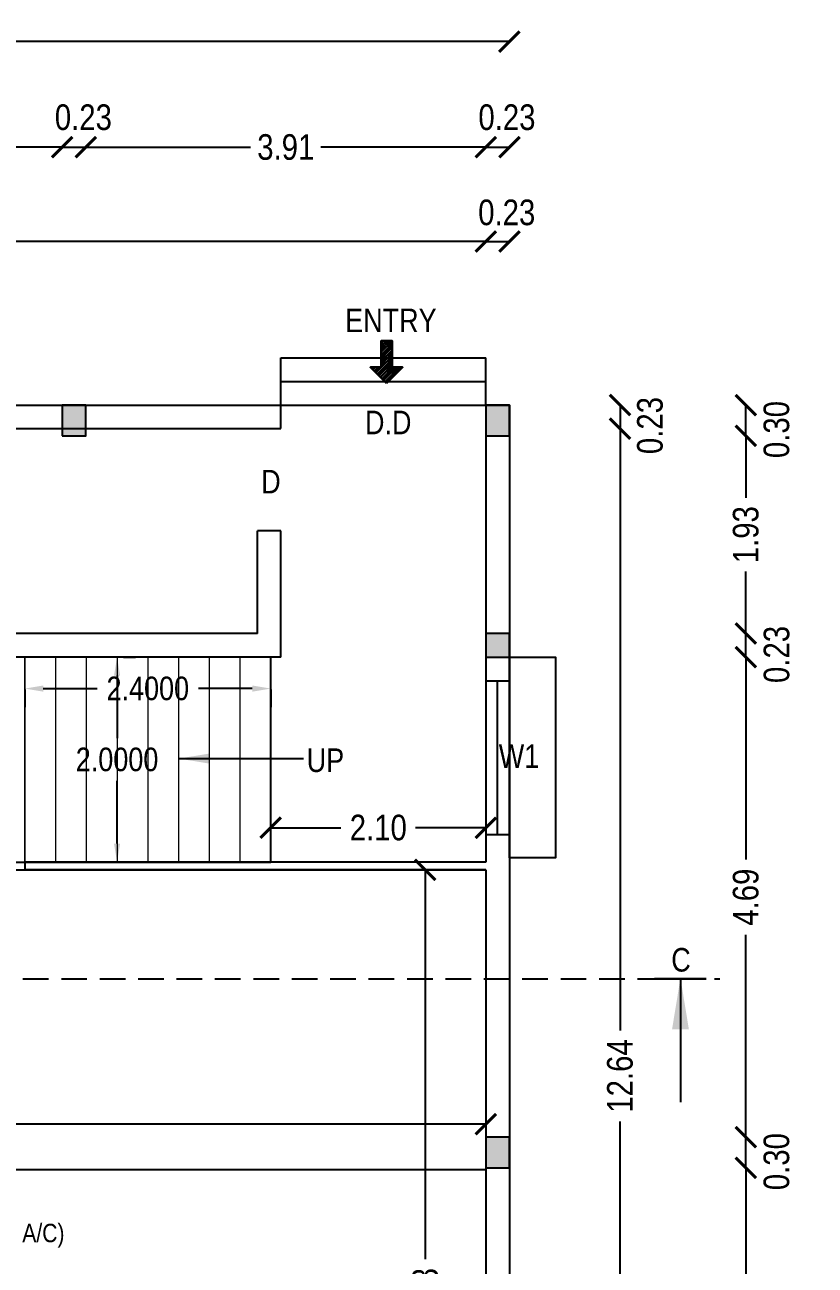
# Model space of a CAD drawing. Header units: metres. Extents: x 484 to 18344, y 10 to 2071.
# Drawn here: x 1590.96 to 1598.67, y 60.5 to 72.6 of the extents above; entities that cross this region are included whole.
import ezdxf
from ezdxf.enums import TextEntityAlignment as Align
from ezdxf.lldxf.tags import DXFTag

# ---------------------------------------------------------------- set-up
doc = ezdxf.new("R2010")
doc.units = ezdxf.units.M
doc.header["$MEASUREMENT"] = 0
doc.linetypes.add('HIDDEN', pattern=[0.375, 0.25, -0.125])
for name, color, linetype in [('0 @ 1 (1)', 7, 'Continuous'), ('0 @ 1 (2)', 7, 'Continuous'), ('BLK_1_FLR_0_CARPET_AREA', 10, 'Continuous'), ('BLK_1_FLR_0_STAIR_2', 1, 'Continuous')]:
    doc.layers.add(name, color=color, linetype=linetype)
doc.layers.add('BLK_1_FLR_0_BLT_UP_AREA', color=1, linetype='Continuous', plot=False)
doc.layers.add('BLK_1_FLR_0_STAIR_2_FLIGHT_2', color=1, linetype='Continuous', lineweight=0)
doc.layers.add('BLK_1_FLR_0_STAIR_2_LANDING_2', color=7, linetype='Continuous', lineweight=0)
doc.styles.add('2', font='swissc.ttf', dxfattribs={"height": 0.23})
doc.styles.add('CODE', font='swissc.ttf', dxfattribs={"height": 0.25})
doc.styles.get("Standard").update_dxf_attribs({"font": 'swissc.ttf', "height": 0.23})
tags = doc.linetypes.add('00$1$HIDDEN', pattern=[0.375, 0.25, -0.125]).pattern_tags.tags
tags[6:7] = [DXFTag(74, 4), DXFTag(75, 0), DXFTag(340, '0'), DXFTag(46, 1.0), DXFTag(50, 0.0), DXFTag(44, 0.0), DXFTag(45, 0.0)]
tags[4:5] = [DXFTag(74, 4), DXFTag(75, 0), DXFTag(340, '0'), DXFTag(46, 1.0), DXFTag(50, 0.0), DXFTag(44, 0.0), DXFTag(45, 0.0)]
doc.dimstyles.new('OUTER', dxfattribs={"dimscale": 0, "dimtxt": 0.3, "dimasz": 0.18, "dimexe": 0.18, "dimexo": 0.0625, "dimgap": 0.09, "dimtad": 0, "dimzin": 0, "dimdsep": 46, "dimtxsty": 'CODE', "dimcen": 0.09, "dimse1": 1, "dimse2": 1, "dimclrd": 8, "dimclrt": 1, "dimadec": 0, "dimazin": 0, "dimtfac": 1, "dimtofl": 0, "dimtmove": 0, "dimatfit": 3, "dimfxl": 0, "dimtolj": 1, "dimtzin": 0, "dimarcsym": 0})
doc.dimstyles.new('STANDARD$0', dxfattribs={"dimtxt": 7, "dimasz": 3, "dimexe": 3, "dimexo": 1, "dimgap": 1.5, "dimtad": 1, "dimdec": 1, "dimzin": 1, "dimdsep": 46, "dimlunit": 4, "dimtxsty": 'Standard', "dimblk": 'OBLIQUE', "dimcen": 0.09375, "dimdle": 1, "dimclrd": 8, "dimclre": 8, "dimclrt": 7, "dimadec": 1, "dimazin": 0, "dimtfac": 1, "dimtdec": 1, "dimtix": 1, "dimtmove": 2, "dimatfit": 3, "dimldrblk": 'ARCHTICK', "dimfxl": 0, "dimfrac": 2, "dimtolj": 1, "dimtzin": 0, "dimarcsym": 0})

# ---------------------------------------------------------------- blocks, each defined once
blk = doc.blocks.new('_ArchTick')
at = {"const_width": 0.15}
blk.add_lwpolyline([(-0.5, -0.5), (0.5, 0.5)], dxfattribs=at)
blk = doc.blocks.new('*D139')
at = {"color": 0, "lineweight": -2}
for p, q in [((1594.868, 64.355), (1594.868, 60.555)), ((1594.868, 56.026), (1594.868, 59.826))]:
    blk.add_line(p, q, dxfattribs=at)
at = {"color": 0, "lineweight": -2, "xscale": 0.2, "yscale": 0.2, "zscale": 0.2}
for p, rotation in [((1594.868, 64.355), 90), ((1594.868, 56.026), 270)]:
    blk.add_blockref('_ArchTick', p, dxfattribs=dict(at, rotation=rotation))
at = {"color": 0, "lineweight": -2, "insert": (1594.868, 60.19), "char_height": 0.25, "attachment_point": 5, "rotation": 90, "style": 'CODE'}
blk.add_mtext('\\A1;8.33', dxfattribs=at)
blk = doc.blocks.new('*D140')
at = {"color": 0, "lineweight": -2}
for p, q in [((1583.283, 61.872), (1588.928, 61.872)), ((1595.459, 61.872), (1589.813, 61.872))]:
    blk.add_line(p, q, dxfattribs=at)
at = {"color": 0, "lineweight": -2, "xscale": 0.2, "yscale": 0.2, "zscale": 0.2, "rotation": 180}
blk.add_blockref('_ArchTick', (1583.283, 61.872), dxfattribs=at)
at = {"color": 0, "lineweight": -2, "xscale": 0.2, "yscale": 0.2, "zscale": 0.2}
blk.add_blockref('_ArchTick', (1595.459, 61.872), dxfattribs=at)
at = {"color": 0, "lineweight": -2, "insert": (1589.371, 61.872), "char_height": 0.25, "attachment_point": 5, "style": 'CODE'}
blk.add_mtext('\\A1;12.18', dxfattribs=at)
blk = doc.blocks.new('*D238')
at = {"color": 0, "lineweight": -2}
for p, q in [((1593.359, 64.766), (1594.044, 64.766)), ((1595.459, 64.766), (1594.773, 64.766))]:
    blk.add_line(p, q, dxfattribs=at)
at = {"color": 0, "lineweight": -2, "xscale": 0.2, "yscale": 0.2, "zscale": 0.2, "rotation": 180}
blk.add_blockref('_ArchTick', (1593.359, 64.766), dxfattribs=at)
at = {"color": 0, "lineweight": -2, "xscale": 0.2, "yscale": 0.2, "zscale": 0.2}
blk.add_blockref('_ArchTick', (1595.459, 64.766), dxfattribs=at)
at = {"color": 0, "lineweight": -2, "insert": (1594.409, 64.766), "char_height": 0.25, "attachment_point": 5, "style": 'CODE'}
blk.add_mtext('\\A1;2.10', dxfattribs=at)
blk = doc.blocks.new('*D42')
at = {"layer": 'BLK_1_FLR_0_STAIR_2_FLIGHT_2', "color": 0, "linetype": 'Continuous', "lineweight": -2}
for p, q in [((1591.921, 66.431), (1592.039, 66.431)), ((1591.859, 66.251), (1591.859, 65.639)), ((1591.859, 64.611), (1591.859, 65.222)), ((1591.921, 64.431), (1592.039, 64.431))]:
    blk.add_line(p, q, dxfattribs=at)
at = {"layer": 'BLK_1_FLR_0_STAIR_2_FLIGHT_2', "color": 0, "linetype": 'Continuous'}
for points in [[(1591.829, 66.251), (1591.889, 66.251), (1591.859, 66.431)], [(1591.829, 64.611), (1591.889, 64.611), (1591.859, 64.431)]]:
    blk.add_solid(points, dxfattribs=at)
at = {"layer": 'BLK_1_FLR_0_STAIR_2_FLIGHT_2', "color": 0, "linetype": 'Continuous', "insert": (1591.859, 65.431), "char_height": 0.23, "attachment_point": 5}
blk.add_mtext('\\A1;2.0000', dxfattribs=at)
blk = doc.blocks.new('*D118')
at = {"color": 0, "lineweight": -2}
for p, q in [((1583.283, 70.488), (1588.928, 70.488)), ((1595.459, 70.488), (1589.813, 70.488))]:
    blk.add_line(p, q, dxfattribs=at)
at = {"color": 0, "lineweight": -2, "xscale": 0.2, "yscale": 0.2, "zscale": 0.2, "rotation": 180}
blk.add_blockref('_ArchTick', (1583.283, 70.488), dxfattribs=at)
at = {"color": 0, "lineweight": -2, "xscale": 0.2, "yscale": 0.2, "zscale": 0.2}
blk.add_blockref('_ArchTick', (1595.459, 70.488), dxfattribs=at)
at = {"color": 0, "lineweight": -2, "insert": (1589.371, 70.488), "char_height": 0.25, "attachment_point": 5, "style": 'CODE'}
blk.add_mtext('\\A1;12.18', dxfattribs=at)
blk = doc.blocks.new('*D119')
at = {"color": 0, "lineweight": -2}
blk.add_line((1595.459, 70.488), (1595.689, 70.488), dxfattribs=at)
at = {"color": 0, "lineweight": -2, "xscale": 0.2, "yscale": 0.2, "zscale": 0.2, "rotation": 180}
blk.add_blockref('_ArchTick', (1595.459, 70.488), dxfattribs=at)
at = {"color": 0, "lineweight": -2, "xscale": 0.2, "yscale": 0.2, "zscale": 0.2}
blk.add_blockref('_ArchTick', (1595.689, 70.488), dxfattribs=at)
at = {"color": 0, "lineweight": -2, "insert": (1595.663, 70.77), "char_height": 0.25, "attachment_point": 5, "style": 'CODE'}
blk.add_mtext('\\A1;0.23', dxfattribs=at)
blk = doc.blocks.new('*D129')
at = {"color": 0, "lineweight": -2}
for p, q in [((1587.418, 71.408), (1589.028, 71.408)), ((1591.323, 71.408), (1589.714, 71.408))]:
    blk.add_line(p, q, dxfattribs=at)
at = {"color": 0, "lineweight": -2, "xscale": 0.2, "yscale": 0.2, "zscale": 0.2, "rotation": 180}
blk.add_blockref('_ArchTick', (1587.418, 71.408), dxfattribs=at)
at = {"color": 0, "lineweight": -2, "xscale": 0.2, "yscale": 0.2, "zscale": 0.2}
blk.add_blockref('_ArchTick', (1591.323, 71.408), dxfattribs=at)
at = {"color": 0, "lineweight": -2, "insert": (1589.371, 71.408), "char_height": 0.25, "attachment_point": 5, "style": 'CODE'}
blk.add_mtext('\\A1;3.91', dxfattribs=at)
blk = doc.blocks.new('*D130')
at = {"color": 0, "lineweight": -2}
blk.add_line((1591.323, 71.408), (1591.553, 71.408), dxfattribs=at)
at = {"color": 0, "lineweight": -2, "xscale": 0.2, "yscale": 0.2, "zscale": 0.2, "rotation": 180}
blk.add_blockref('_ArchTick', (1591.323, 71.408), dxfattribs=at)
at = {"color": 0, "lineweight": -2, "xscale": 0.2, "yscale": 0.2, "zscale": 0.2}
blk.add_blockref('_ArchTick', (1591.553, 71.408), dxfattribs=at)
at = {"color": 0, "lineweight": -2, "insert": (1591.53, 71.699), "char_height": 0.25, "attachment_point": 5, "style": 'CODE'}
blk.add_mtext('\\A1;0.23', dxfattribs=at)
blk = doc.blocks.new('*D96')
at = {"color": 0, "lineweight": -2}
for p, q in [((1591.553, 71.408), (1593.163, 71.408)), ((1595.459, 71.408), (1593.849, 71.408))]:
    blk.add_line(p, q, dxfattribs=at)
at = {"color": 0, "lineweight": -2, "xscale": 0.2, "yscale": 0.2, "zscale": 0.2, "rotation": 180}
blk.add_blockref('_ArchTick', (1591.553, 71.408), dxfattribs=at)
at = {"color": 0, "lineweight": -2, "xscale": 0.2, "yscale": 0.2, "zscale": 0.2}
blk.add_blockref('_ArchTick', (1595.459, 71.408), dxfattribs=at)
at = {"color": 0, "lineweight": -2, "insert": (1593.506, 71.408), "char_height": 0.25, "attachment_point": 5, "style": 'CODE'}
blk.add_mtext('\\A1;3.91', dxfattribs=at)
blk = doc.blocks.new('*D97')
at = {"color": 0, "lineweight": -2}
blk.add_line((1595.459, 71.408), (1595.689, 71.408), dxfattribs=at)
at = {"color": 0, "lineweight": -2, "xscale": 0.2, "yscale": 0.2, "zscale": 0.2, "rotation": 180}
blk.add_blockref('_ArchTick', (1595.459, 71.408), dxfattribs=at)
at = {"color": 0, "lineweight": -2, "xscale": 0.2, "yscale": 0.2, "zscale": 0.2}
blk.add_blockref('_ArchTick', (1595.689, 71.408), dxfattribs=at)
at = {"color": 0, "lineweight": -2, "insert": (1595.665, 71.699), "char_height": 0.25, "attachment_point": 5, "style": 'CODE'}
blk.add_mtext('\\A1;0.23', dxfattribs=at)
blk = doc.blocks.new('*D99')
at = {"color": 0, "lineweight": -2}
for p, q in [((1570.559, 72.438), (1582.673, 72.438)), ((1595.689, 72.438), (1583.574, 72.438))]:
    blk.add_line(p, q, dxfattribs=at)
at = {"color": 0, "lineweight": -2, "xscale": 0.2, "yscale": 0.2, "zscale": 0.2, "rotation": 180}
blk.add_blockref('_ArchTick', (1570.559, 72.438), dxfattribs=at)
at = {"color": 0, "lineweight": -2, "xscale": 0.2, "yscale": 0.2, "zscale": 0.2}
blk.add_blockref('_ArchTick', (1595.689, 72.438), dxfattribs=at)
at = {"color": 0, "lineweight": -2, "insert": (1583.124, 72.438), "char_height": 0.25, "attachment_point": 5, "style": 'CODE'}
blk.add_mtext('\\A1;{\\fSwis721 Cn BT|b1|i0|c0|p34;25.13}', dxfattribs=at)
blk = doc.blocks.new('*D218')
at = {"color": 0, "lineweight": -2}
for p, q in [((1596.769, 68.661), (1596.769, 62.786)), ((1596.769, 56.026), (1596.769, 61.9))]:
    blk.add_line(p, q, dxfattribs=at)
at = {"color": 0, "lineweight": -2, "xscale": 0.2, "yscale": 0.2, "zscale": 0.2}
for p, rotation in [((1596.769, 68.661), 90), ((1596.769, 56.026), 270)]:
    blk.add_blockref('_ArchTick', p, dxfattribs=dict(at, rotation=rotation))
at = {"color": 0, "lineweight": -2, "insert": (1596.769, 62.343), "char_height": 0.25, "attachment_point": 5, "rotation": 90, "style": 'CODE'}
blk.add_mtext('\\A1;12.64', dxfattribs=at)
blk = doc.blocks.new('*D225')
at = {"color": 0, "lineweight": -2}
blk.add_line((1596.769, 68.891), (1596.769, 68.661), dxfattribs=at)
at = {"color": 0, "lineweight": -2, "xscale": 0.2, "yscale": 0.2, "zscale": 0.2}
for p, rotation in [((1596.769, 68.891), 90), ((1596.769, 68.661), 270)]:
    blk.add_blockref('_ArchTick', p, dxfattribs=dict(at, rotation=rotation))
at = {"color": 0, "lineweight": -2, "insert": (1597.062, 68.691), "char_height": 0.25, "attachment_point": 5, "rotation": 90, "style": 'CODE'}
blk.add_mtext('\\A1;0.23', dxfattribs=at)
blk = doc.blocks.new('*D232')
at = {"color": 0, "lineweight": -2}
for p, q in [((1597.997, 61.446), (1597.997, 59.479)), ((1597.997, 56.778), (1597.997, 58.745))]:
    blk.add_line(p, q, dxfattribs=at)
at = {"color": 0, "lineweight": -2, "xscale": 0.2, "yscale": 0.2, "zscale": 0.2}
for p, rotation in [((1597.997, 61.446), 90), ((1597.997, 56.778), 270)]:
    blk.add_blockref('_ArchTick', p, dxfattribs=dict(at, rotation=rotation))
at = {"color": 0, "lineweight": -2, "insert": (1597.997, 59.112), "char_height": 0.25, "attachment_point": 5, "rotation": 90, "style": 'CODE'}
blk.add_mtext('\\A1;4.67', dxfattribs=at)
blk = doc.blocks.new('*D233')
at = {"color": 0, "lineweight": -2}
blk.add_line((1597.997, 61.446), (1597.997, 61.746), dxfattribs=at)
at = {"color": 0, "lineweight": -2, "xscale": 0.2, "yscale": 0.2, "zscale": 0.2}
for p, rotation in [((1597.997, 61.746), 90), ((1597.997, 61.446), 270)]:
    blk.add_blockref('_ArchTick', p, dxfattribs=dict(at, rotation=rotation))
at = {"color": 0, "lineweight": -2, "insert": (1598.297, 61.507), "char_height": 0.25, "attachment_point": 5, "rotation": 90, "style": 'CODE'}
blk.add_mtext('\\A1;0.30', dxfattribs=at)
blk = doc.blocks.new('*D234')
at = {"color": 0, "lineweight": -2}
for p, q in [((1597.997, 66.431), (1597.997, 64.455)), ((1597.997, 61.746), (1597.997, 63.721))]:
    blk.add_line(p, q, dxfattribs=at)
at = {"color": 0, "lineweight": -2, "xscale": 0.2, "yscale": 0.2, "zscale": 0.2}
for p, rotation in [((1597.997, 66.431), 90), ((1597.997, 61.746), 270)]:
    blk.add_blockref('_ArchTick', p, dxfattribs=dict(at, rotation=rotation))
at = {"color": 0, "lineweight": -2, "insert": (1597.997, 64.088), "char_height": 0.25, "attachment_point": 5, "rotation": 90, "style": 'CODE'}
blk.add_mtext('\\A1;4.69', dxfattribs=at)
blk = doc.blocks.new('*D235')
at = {"color": 0, "lineweight": -2}
blk.add_line((1597.997, 66.431), (1597.997, 66.661), dxfattribs=at)
at = {"color": 0, "lineweight": -2, "xscale": 0.2, "yscale": 0.2, "zscale": 0.2}
for p, rotation in [((1597.997, 66.661), 90), ((1597.997, 66.431), 270)]:
    blk.add_blockref('_ArchTick', p, dxfattribs=dict(at, rotation=rotation))
at = {"color": 0, "lineweight": -2, "insert": (1598.298, 66.457), "char_height": 0.25, "attachment_point": 5, "rotation": 90, "style": 'CODE'}
blk.add_mtext('\\A1;0.23', dxfattribs=at)
blk = doc.blocks.new('*D131')
at = {"color": 0, "lineweight": -2}
for p, q in [((1597.997, 68.591), (1597.997, 67.985)), ((1597.997, 66.661), (1597.997, 67.266))]:
    blk.add_line(p, q, dxfattribs=at)
at = {"color": 0, "lineweight": -2, "xscale": 0.2, "yscale": 0.2, "zscale": 0.2}
for p, rotation in [((1597.997, 68.591), 90), ((1597.997, 66.661), 270)]:
    blk.add_blockref('_ArchTick', p, dxfattribs=dict(at, rotation=rotation))
at = {"color": 0, "lineweight": -2, "insert": (1597.997, 67.626), "char_height": 0.25, "attachment_point": 5, "rotation": 90, "style": 'CODE'}
blk.add_mtext('\\A1;1.93', dxfattribs=at)
blk = doc.blocks.new('*D132')
at = {"color": 0, "lineweight": -2}
blk.add_line((1597.997, 68.591), (1597.997, 68.891), dxfattribs=at)
at = {"color": 0, "lineweight": -2, "xscale": 0.2, "yscale": 0.2, "zscale": 0.2}
for p, rotation in [((1597.997, 68.891), 90), ((1597.997, 68.591), 270)]:
    blk.add_blockref('_ArchTick', p, dxfattribs=dict(at, rotation=rotation))
at = {"color": 0, "lineweight": -2, "insert": (1598.297, 68.652), "char_height": 0.25, "attachment_point": 5, "rotation": 90, "style": 'CODE'}
blk.add_mtext('\\A1;0.30', dxfattribs=at)
blk = doc.blocks.new('*D134')
at = {"color": 0, "lineweight": -2}
for p, q in [((1599.247, 68.891), (1599.247, 57.079)), ((1599.247, 44.366), (1599.247, 56.177))]:
    blk.add_line(p, q, dxfattribs=at)
at = {"color": 0, "lineweight": -2, "xscale": 0.2, "yscale": 0.2, "zscale": 0.2}
for p, rotation in [((1599.247, 68.891), 90), ((1599.247, 44.366), 270)]:
    blk.add_blockref('_ArchTick', p, dxfattribs=dict(at, rotation=rotation))
at = {"color": 0, "lineweight": -2, "insert": (1599.247, 56.628), "char_height": 0.25, "attachment_point": 5, "rotation": 90, "style": 'CODE'}
blk.add_mtext('\\A1;{\\fSwis721 Cn BT|b1|i0|c0|p34;24.53}', dxfattribs=at)
blk = doc.blocks.new('*D52')
at = {"layer": 'BLK_1_FLR_0_STAIR_2_FLIGHT_2', "color": 0, "linetype": 'Continuous', "lineweight": -2}
for p, q in [((1590.959, 66.116), (1590.959, 65.944)), ((1593.359, 66.116), (1593.359, 65.944))]:
    blk.add_line(p, q, dxfattribs=at)
at = {"layer": 'BLK_1_FLR_0_STAIR_2_FLIGHT_2', "color": 0, "lineweight": -2}
for p, q in [((1591.139, 66.124), (1591.664, 66.124)), ((1593.179, 66.124), (1592.653, 66.124))]:
    blk.add_line(p, q, dxfattribs=at)
at = {"layer": 'BLK_1_FLR_0_STAIR_2_FLIGHT_2', "color": 0, "linetype": 'Continuous'}
for points in [[(1591.139, 66.154), (1591.139, 66.094), (1590.959, 66.124)], [(1593.179, 66.154), (1593.179, 66.094), (1593.359, 66.124)]]:
    blk.add_solid(points, dxfattribs=at)
at = {"layer": 'BLK_1_FLR_0_STAIR_2_FLIGHT_2', "color": 0, "linetype": 'Continuous', "insert": (1592.159, 66.124), "char_height": 0.23, "attachment_point": 5}
blk.add_mtext('\\A1;2.4000', dxfattribs=at)

msp = doc.modelspace()

# ---------------------------------------------------------------- hatches: boundary and pattern name
at = {"lineweight": 30}
h = msp.add_hatch(dxfattribs=at)
h.set_pattern_fill('ANSI31', color=256, scale=0.168926, style=0)
h.set_pattern_definition([(45, (-1107.836102, 426.87283), (-0.01493108434, 0.01493108434), [])])
h.paths.add_polyline_path([(1594.4905, 69.10449), (1594.33285, 69.25947), (1594.4378, 69.25947), (1594.4378, 69.51916), (1594.54319, 69.51916), (1594.54319, 69.25947), (1594.64548, 69.25947)])
for points in [[(1591.32339, 68.59069), (1591.55339, 68.59069), (1591.55339, 68.89069), (1591.32339, 68.89069)], [(1595.45862, 68.59069), (1595.68862, 68.59069), (1595.68862, 68.89069), (1595.45862, 68.89069)], [(1595.45862, 66.4307), (1595.68862, 66.4307), (1595.68862, 66.6607), (1595.45862, 66.6607)], [(1595.45862, 61.44566), (1595.68862, 61.44566), (1595.68862, 61.74566), (1595.45862, 61.74566)]]:
    msp.add_hatch(color=256).paths.add_polyline_path(points)

# ---------------------------------------------------------------- linework, layer by layer
at = {"lineweight": -2}
for p, q in [((1593.45862, 69.35069), (1595.45862, 69.35069)), ((1593.45862, 68.89069), (1593.45862, 69.35069)), ((1595.45862, 68.89069), (1595.45862, 69.35069)), ((1593.45862, 69.12069), (1595.45862, 69.12069)), ((1593.45862, 68.89069), (1595.45862, 68.89069)), ((1595.45862, 66.2007), (1595.68862, 66.2007)), ((1595.57362, 64.7007), (1595.57362, 66.2007)), ((1595.45862, 64.7007), (1595.68862, 64.7007))]:
    msp.add_line(p, q, dxfattribs=at)
at = {"ltscale": 0.5}
for p, q in [((1585.28294, 68.89069), (1593.45862, 68.89069)), ((1593.45862, 68.66069), (1593.45862, 68.89069)), ((1595.45862, 68.89069), (1595.68862, 68.89069)), ((1595.45862, 68.89069), (1595.45862, 64.43017)), ((1595.68862, 68.89069), (1595.68862, 46.59555)), ((1585.28294, 68.66069), (1593.45862, 68.66069)), ((1593.22862, 66.66069), (1585.51294, 66.66069)), ((1593.45862, 66.43069), (1585.28294, 66.43069)), ((1590.95862, 64.43069), (1590.95862, 64.35569)), ((1595.45862, 64.43017), (1590.95862, 64.43069)), ((1595.45862, 64.35517), (1590.95862, 64.35569)), ((1595.45862, 64.35517), (1595.45862, 56.02555))]:
    msp.add_line(p, q, dxfattribs=at)
at = {"linetype": 'Continuous'}
for p, q in [((1593.45862, 67.66231), (1593.22862, 67.66231)), ((1593.22862, 66.66069), (1593.22862, 67.66231)), ((1593.45862, 66.43069), (1593.45862, 67.66231))]:
    msp.add_line(p, q, dxfattribs=at)
at = {"linetype": 'HIDDEN'}
msp.add_line((1568.43994, 63.29244), (1597.74191, 63.29244), dxfattribs=at)
at = {"lineweight": 30}
msp.add_line((1597.10672, 63.29244), (1597.6094, 63.29244), dxfattribs=at)
at = {"linetype": '00$1$HIDDEN'}
msp.add_line((1595.45862, 61.42555), (1583.28294, 61.42555), dxfattribs=at)
at = {"linetype": 'Continuous', "lineweight": 30}
msp.add_lwpolyline([(1594.4905, 69.10449), (1594.33285, 69.25947), (1594.4378, 69.25947), (1594.4378, 69.51916), (1594.54319, 69.51916), (1594.54319, 69.25947), (1594.64548, 69.25947)], close=True, dxfattribs=at)
for points in [[(1591.32339, 68.59069), (1591.55339, 68.59069), (1591.55339, 68.89069), (1591.32339, 68.89069)], [(1595.45862, 68.59069), (1595.68862, 68.59069), (1595.68862, 68.89069), (1595.45862, 68.89069)], [(1595.45862, 66.4307), (1595.68862, 66.4307), (1595.68862, 66.6607), (1595.45862, 66.6607)], [(1595.45862, 61.44566), (1595.68862, 61.44566), (1595.68862, 61.74566), (1595.45862, 61.74566)]]:
    msp.add_lwpolyline(points, close=True)
at = {"linetype": '00$1$HIDDEN', "lineweight": -2, "ltscale": 0.5}
msp.add_lwpolyline([(1595.68862, 64.4707), (1595.68862, 66.4307), (1596.13862, 66.4307), (1596.13862, 64.4707)], close=True, dxfattribs=at)
at = {"layer": 'BLK_1_FLR_0_BLT_UP_AREA', "color": 16}
msp.add_lwpolyline([(1570.55888, 68.89069), (1595.68862, 68.89069), (1595.68862, 44.36555), (1570.55888, 44.36555)], close=True, dxfattribs=at)
at = {"layer": 'BLK_1_FLR_0_CARPET_AREA'}
msp.add_lwpolyline([(1595.45862, 64.35517), (1595.45862, 56.02555), (1585.71346, 56.02555), (1585.71346, 57.42555), (1583.28294, 57.42555), (1583.28294, 64.35517), (1595.45862, 64.35517)], close=True, dxfattribs=at)
at = {"layer": 'BLK_1_FLR_0_STAIR_2'}
msp.add_lwpolyline([(1593.35862, 66.43069), (1585.46794, 66.43069), (1585.46794, 64.43017), (1593.35862, 64.43017)], close=True, dxfattribs=at)
at = {"layer": 'BLK_1_FLR_0_STAIR_2_FLIGHT_2'}
for p, q in [((1590.95862, 66.43042), (1590.95862, 64.43042)), ((1591.25862, 66.43042), (1591.25862, 64.43042)), ((1591.55862, 66.43042), (1591.55862, 64.43042)), ((1591.85862, 66.43042), (1591.85862, 64.43042)), ((1592.15862, 66.43042), (1592.15862, 64.43042)), ((1592.45862, 66.43042), (1592.45862, 64.43042)), ((1592.75862, 66.43042), (1592.75862, 64.43042)), ((1593.05862, 66.43042), (1593.05862, 64.43042)), ((1593.35862, 66.43042), (1593.35862, 64.43042))]:
    msp.add_line(p, q, dxfattribs=at)
msp.add_lwpolyline([(1593.35862, 66.43042), (1590.95862, 66.43042), (1590.95862, 64.43042), (1593.35862, 64.43042)], close=True, dxfattribs=at)
at = {"layer": 'BLK_1_FLR_0_STAIR_2_LANDING_2'}
msp.add_lwpolyline([(1590.95862, 66.43069), (1587.86794, 66.43069), (1587.86794, 64.43069), (1590.95862, 64.43069)], close=True, dxfattribs=at)

# ---------------------------------------------------------------- texts
at = {"linetype": '00$1$HIDDEN', "lineweight": 30, "ltscale": 1.3, "style": '2'}
msp.add_text('ENTRY', height=0.23, dxfattribs=at).set_placement((1594.0857, 69.60256))
at = {"linetype": 'ByBlock', "lineweight": 30}
msp.add_text('C', height=0.23, dxfattribs=at).set_placement((1597.36424, 63.36213), align=Align.CENTER)
at = {"linetype": 'ByBlock', "lineweight": 30, "style": '2'}
msp.add_text('(CENTRALIZED A/C)', height=0.18, dxfattribs=at).set_placement((1589.37597, 60.72033))
at = {"lineweight": 30, "char_height": 0.23, "style": '2'}
for s, width, insert, attachment_point in [('{\\W2.066677; }D.D', 0.7106121, (1594.1279, 68.83618), 1), ('{\\W1.528712; }D', 0.3741662, (1593.15403, 68.25883), 1), ('{\\W0.439497; }UP', 0.3741662, (1593.70991, 65.53982), 1), ('W1', 0.1201948, (1595.98024, 65.34912), 9)]:
    msp.add_mtext_dynamic_manual_height_columns(s, width=width, gutter_width=1.15, heights=[0], dxfattribs=dict(at, insert=insert, attachment_point=attachment_point))

# ---------------------------------------------------------------- dimensions: what is measured, and where the dimension line sits
at = {"layer": '0 @ 1 (2)', "lineweight": -2}
dim = msp.add_linear_dim(base=(1595.68862, 72.43826), p1=(1570.55888, 68.89069), p2=(1595.68862, 68.89069), text='{\\fSwis721 Cn BT|b1|i0|c0|p34;<>}', dimstyle='OUTER', override={"dimscale": 1, "dimtxt": 0.25, "dimasz": 0.2, "dimblk": 'ArchTick', "dimclrd": 0, "dimclrt": 0, "dimtix": 0, "dimtofl": 0, "dimtmove": 0, "dimatfit": 3, "dimfxl": 6}, dxfattribs=at)
dim.commit()
dim.dimension.update_dxf_attribs({"geometry": '*D99', "text_midpoint": (1583.12375, 72.43826)})
for base, p1, p2, picture, middle in [((1591.55339, 71.40788), (1591.32339, 68.89069), (1591.55339, 68.89069), '*D130', (1591.53004, 71.69925)), ((1595.68862, 71.40788), (1595.45862, 68.89069), (1595.68862, 68.89069), '*D97', (1595.66527, 71.69925)), ((1595.68862, 70.48815), (1595.45862, 68.08725), (1595.68862, 68.17428), '*D119', (1595.66274, 70.76955))]:
    dim = msp.add_linear_dim(base=base, p1=p1, p2=p2, dimstyle='OUTER', override={"dimscale": 1, "dimtxt": 0.25, "dimasz": 0.2, "dimblk": 'ArchTick', "dimclrd": 0, "dimclrt": 0, "dimtix": 0, "dimtofl": 0, "dimtmove": 1, "dimatfit": 3, "dimfxl": 6}, dxfattribs=at)
    dim.commit()
    dim.dimension.update_dxf_attribs({"geometry": picture, "text_midpoint": middle, "dimtype": 128})
for base, p1, p2, override, picture, middle in [((1591.32339, 71.40788), (1587.41816, 68.89069), (1591.32339, 68.89069), {"dimscale": 1, "dimtxt": 0.25, "dimasz": 0.2, "dimblk": 'ArchTick', "dimclrd": 0, "dimclrt": 0, "dimtix": 0, "dimtofl": 0, "dimtmove": 1, "dimatfit": 3, "dimfxl": 6}, '*D129', (1589.37078, 71.40788)), ((1595.45862, 71.40788), (1591.55339, 68.89069), (1595.45862, 68.89069), {"dimscale": 1, "dimtxt": 0.25, "dimasz": 0.2, "dimblk": 'ArchTick', "dimclrd": 0, "dimclrt": 0, "dimtix": 0, "dimtofl": 0, "dimtmove": 1, "dimatfit": 3, "dimfxl": 6}, '*D96', (1593.506, 71.40788)), ((1595.45862, 70.48815), (1583.28294, 68.01448), (1595.45862, 68.08725), {"dimscale": 1, "dimtxt": 0.25, "dimasz": 0.2, "dimblk": 'ArchTick', "dimclrd": 0, "dimclrt": 0, "dimtix": 0, "dimtofl": 0, "dimtmove": 1, "dimatfit": 3, "dimfxl": 6}, '*D118', (1589.37078, 70.48815)), ((1595.45862, 64.76553), (1593.35862, 64.76553), (1595.45862, 64.76553), {"dimscale": 1, "dimtxt": 0.25, "dimasz": 0.2, "dimblk": 'ArchTick', "dimclrd": 0, "dimclrt": 0, "dimtix": 0, "dimtofl": 0, "dimtmove": 0, "dimatfit": 3, "dimfxl": 6}, '*D238', (1594.40862, 64.76553)), ((1595.45862, 61.872), (1583.28294, 63.43315), (1595.45862, 63.43315), {"dimscale": 1, "dimtxt": 0.25, "dimasz": 0.2, "dimblk": 'ArchTick', "dimclrd": 0, "dimclrt": 0, "dimtix": 0, "dimtofl": 0, "dimtmove": 0, "dimatfit": 3, "dimfxl": 6}, '*D140', (1589.37078, 61.872))]:
    dim = msp.add_linear_dim(base=base, p1=p1, p2=p2, dimstyle='OUTER', override=override, dxfattribs=at)
    dim.commit()
    dim.dimension.update_dxf_attribs({"geometry": picture, "text_midpoint": middle})
for base, p1, p2, picture, middle in [((1596.76883, 68.66069), (1594.57043, 68.89069), (1594.58615, 68.66069), '*D225', (1597.062, 68.69149)), ((1597.99694, 68.89069), (1595.68862, 68.59069), (1595.68862, 68.89069), '*D132', (1598.29749, 68.65202)), ((1597.99694, 66.6607), (1595.68862, 66.4307), (1595.68862, 66.6607), '*D235', (1598.29846, 66.45732)), ((1597.99694, 61.74566), (1595.68862, 61.44566), (1595.68862, 61.74566), '*D233', (1598.29749, 61.50699))]:
    dim = msp.add_linear_dim(base=base, p1=p1, p2=p2, angle=90, dimstyle='OUTER', override={"dimscale": 1, "dimtxt": 0.25, "dimasz": 0.2, "dimblk": 'ArchTick', "dimclrd": 0, "dimclrt": 0, "dimtix": 0, "dimtofl": 0, "dimtmove": 1, "dimatfit": 3, "dimfxl": 6}, dxfattribs=at)
    dim.commit()
    dim.dimension.update_dxf_attribs({"geometry": picture, "text_midpoint": middle, "dimtype": 128})
dim = msp.add_linear_dim(base=(1599.24699, 68.89069), p1=(1595.68862, 44.36555), p2=(1595.68862, 68.89069), angle=90, text='{\\fSwis721 Cn BT|b1|i0|c0|p34;<>}', dimstyle='OUTER', override={"dimscale": 1, "dimtxt": 0.25, "dimasz": 0.2, "dimblk": 'ArchTick', "dimclrd": 0, "dimclrt": 0, "dimtix": 0, "dimtofl": 0, "dimtmove": 0, "dimatfit": 3, "dimfxl": 6}, dxfattribs=at)
dim.commit()
dim.dimension.update_dxf_attribs({"geometry": '*D134', "text_midpoint": (1599.24699, 56.62812)})
for base, p1, p2, override, picture, middle in [((1596.76883, 56.02555), (1593.2503, 68.66069), (1594.57043, 56.02555), {"dimscale": 1, "dimtxt": 0.25, "dimasz": 0.2, "dimblk": 'ArchTick', "dimclrd": 0, "dimclrt": 0, "dimtix": 0, "dimtofl": 0, "dimtmove": 1, "dimatfit": 3, "dimfxl": 6}, '*D218', (1596.76883, 62.34312)), ((1597.99694, 68.59069), (1595.68862, 66.6607), (1595.68862, 68.59069), {"dimscale": 1, "dimtxt": 0.25, "dimasz": 0.2, "dimblk": 'ArchTick', "dimclrd": 0, "dimclrt": 0, "dimtix": 0, "dimtofl": 0, "dimtmove": 1, "dimatfit": 3, "dimfxl": 6}, '*D131', (1597.99694, 67.6257)), ((1597.99694, 66.4307), (1595.68862, 61.74566), (1595.68862, 66.4307), {"dimscale": 1, "dimtxt": 0.25, "dimasz": 0.2, "dimblk": 'ArchTick', "dimclrd": 0, "dimclrt": 0, "dimtix": 0, "dimtofl": 0, "dimtmove": 1, "dimatfit": 3, "dimfxl": 6}, '*D234', (1597.99694, 64.08818)), ((1594.86842, 56.02555), (1594.12504, 64.35533), (1594.12504, 56.02555), {"dimscale": 1, "dimtxt": 0.25, "dimasz": 0.2, "dimblk": 'ArchTick', "dimclrd": 0, "dimclrt": 0, "dimtix": 0, "dimtofl": 0, "dimtmove": 0, "dimatfit": 3, "dimfxl": 6}, '*D139', (1594.86842, 60.19044)), ((1597.99694, 61.44566), (1595.68862, 56.77812), (1595.68862, 61.44566), {"dimscale": 1, "dimtxt": 0.25, "dimasz": 0.2, "dimblk": 'ArchTick', "dimclrd": 0, "dimclrt": 0, "dimtix": 0, "dimtofl": 0, "dimtmove": 1, "dimatfit": 3, "dimfxl": 6}, '*D232', (1597.99694, 59.11189))]:
    dim = msp.add_linear_dim(base=base, p1=p1, p2=p2, angle=90, dimstyle='OUTER', override=override, dxfattribs=at)
    dim.commit()
    dim.dimension.update_dxf_attribs({"geometry": picture, "text_midpoint": middle})
at = {"layer": 'BLK_1_FLR_0_STAIR_2_FLIGHT_2', "color": 2, "linetype": 'Continuous'}
dim = msp.add_linear_dim(base=(1591.85863, 66.43063), p1=(1591.85862, 64.43059), p2=(1591.85863, 66.43063), angle=90, dimstyle='STANDARD$0', override={"dimtxt": 0.18, "dimasz": 0.18, "dimexe": 0.18, "dimexo": 0.0625, "dimgap": 0.09, "dimtad": 0, "dimtih": 1, "dimtoh": 1, "dimdec": 4, "dimzin": 0, "dimlunit": 2, "dimpost": '', "dimcen": 0.09, "dimdle": 0, "dimclrd": 0, "dimclre": 0, "dimclrt": 0, "dimadec": 0, "dimtdec": 4, "dimtix": 0, "dimtofl": 0, "dimtmove": 0, "dimfrac": 0}, dxfattribs=at)
dim.commit()
dim.dimension.update_dxf_attribs({"geometry": '*D42', "text_midpoint": (1591.85863, 65.43061)})
at = {"layer": 'BLK_1_FLR_0_STAIR_2_FLIGHT_2', "color": 1, "linetype": 'Continuous'}
dim = msp.add_linear_dim(base=(1593.35862, 66.12404), p1=(1590.95862, 66.17876), p2=(1593.35862, 66.17876), dimstyle='STANDARD$0', override={"dimtxt": 0.18, "dimasz": 0.18, "dimexe": 0.18, "dimexo": 0.0625, "dimgap": 0.09, "dimtad": 0, "dimtih": 1, "dimtoh": 1, "dimdec": 4, "dimzin": 0, "dimlunit": 2, "dimpost": '', "dimcen": 0.09, "dimdle": 0, "dimclrd": 0, "dimclre": 0, "dimclrt": 0, "dimadec": 0, "dimtdec": 4, "dimtix": 0, "dimtofl": 0, "dimtmove": 1, "dimfxl": 5, "dimfrac": 0}, dxfattribs=at)
dim.commit()
dim.dimension.update_dxf_attribs({"geometry": '*D52', "text_midpoint": (1592.15862, 66.12404)})

# ---------------------------------------------------------------- leaders
at = {"layer": '0 @ 1 (1)', "linetype": 'ByBlock', "lineweight": 30}
msp.add_leader([(1597.359, 63.29835), (1597.359, 62.08751)], dimstyle='OUTER', override={"dimscale": 1, "dimasz": 0.5, "dimgap": 0.09, "dimtad": 0, "dimtih": 1, "dimtoh": 1, "dimclrd": 0, "dimclrt": 0, "dimfxl": 6}, dxfattribs=at)
at = {"layer": '0 @ 1 (2)', "lineweight": -2}
msp.add_leader([(1592.46182, 65.44071), (1593.6789, 65.44071)], dimstyle='OUTER', override={"dimscale": 1, "dimtxt": 0.25, "dimasz": 0.3, "dimgap": 0.09, "dimtad": 0, "dimclrd": 0, "dimclrt": 0, "dimfxl": 6}, dxfattribs=at)

doc.saveas('drawing.dxf')
